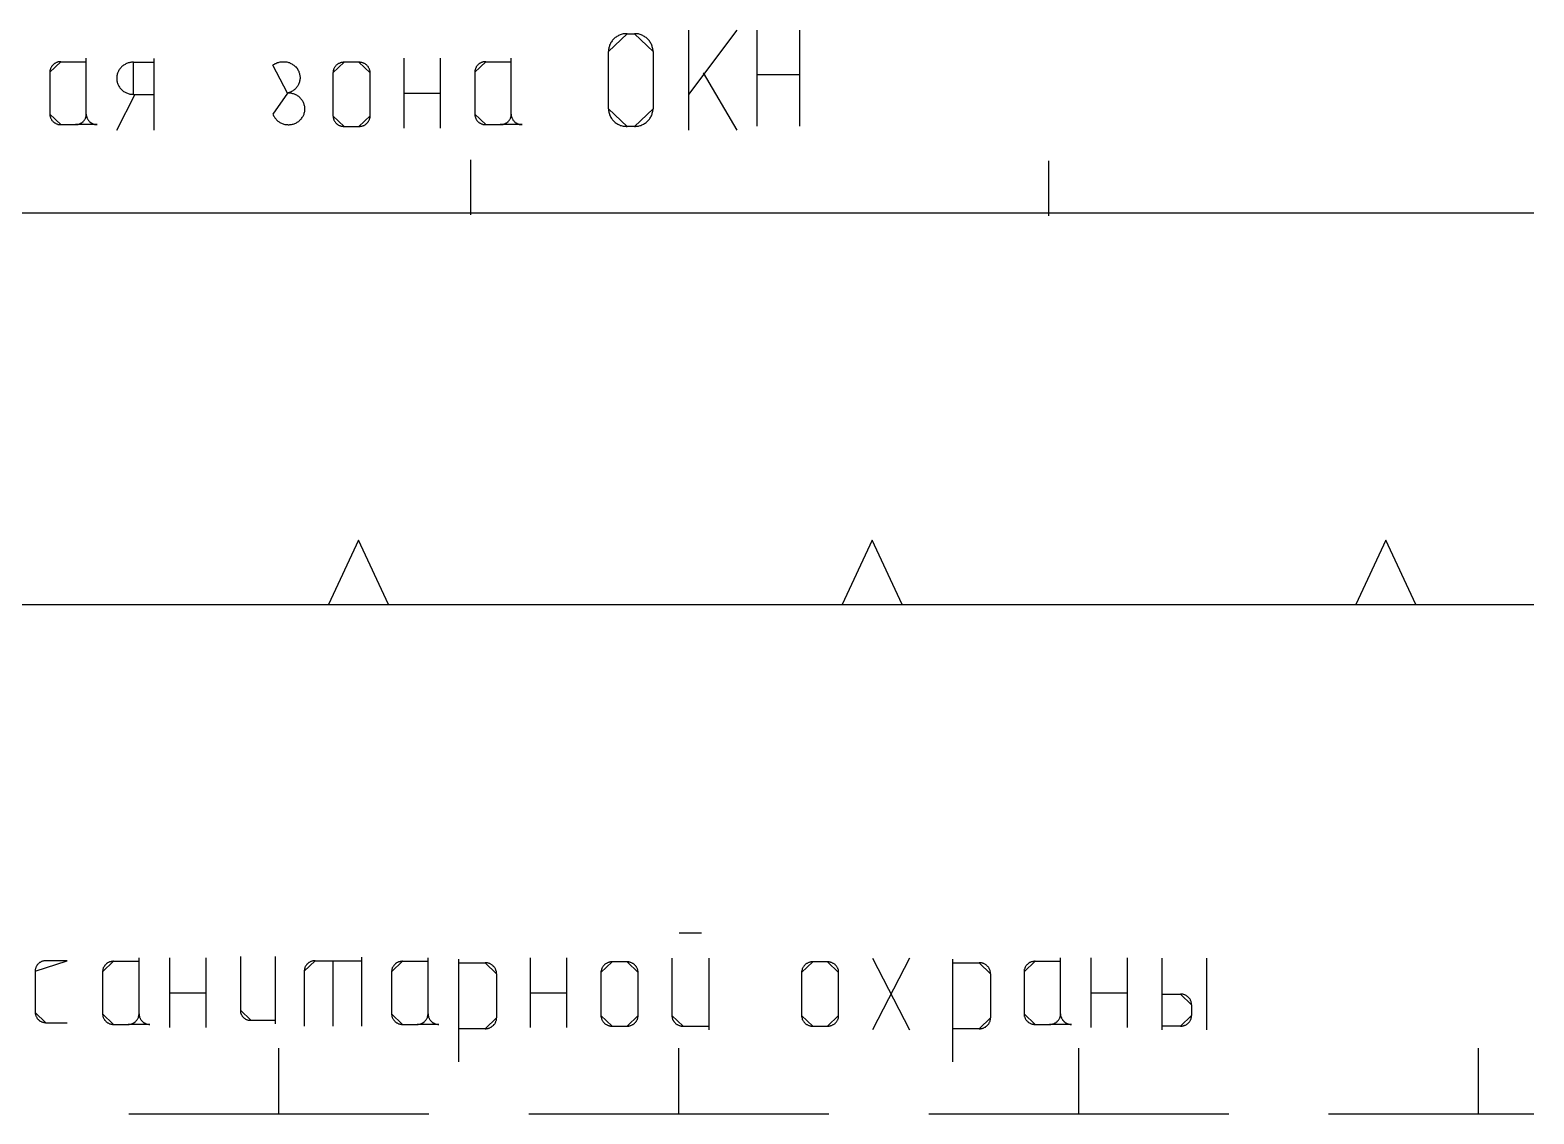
# Model space of a CAD drawing. Extents: x 8646 to 18206, y -17605 to -192.
# Drawn here: x 11066.88 to 11077.63, y -9012.61 to -9004.86 of the extents above; entities that cross this region are included whole.
import ezdxf

# ---------------------------------------------------------------- set-up
doc = ezdxf.new("R2010")
doc.units = 0
doc.layers.get('0').update_dxf_attribs({"linetype": 'CONTINUOUS'})

msp = doc.modelspace()

# ---------------------------------------------------------------- linework, layer by layer
at = {"color": 8, "linetype": 'CONTINUOUS'}
for p, q in [((11071.148, -9004.887), (11071.201, -9004.887)), ((11071.587, -9004.861), (11071.587, -9005.576)), ((11071.932, -9004.861), (11071.587, -9005.321)), ((11072.076, -9004.861), (11072.076, -9005.547)), ((11072.381, -9004.861), (11072.381, -9005.547)), ((11067.283, -9005.462), (11067.283, -9005.061)), ((11067.766, -9005.065), (11067.766, -9005.576)), ((11069.553, -9005.061), (11069.553, -9005.561)), ((11069.813, -9005.061), (11069.813, -9005.561)), ((11070.321, -9005.462), (11070.321, -9005.061)), ((11071.015, -9005.423), (11071.015, -9005.014)), ((11071.334, -9005.014), (11071.334, -9005.423)), ((11067.023, -9005.162), (11067.023, -9005.462)), ((11067.101, -9005.087), (11067.283, -9005.087)), ((11067.619, -9005.091), (11067.765, -9005.091)), ((11069.046, -9005.167), (11069.046, -9005.473)), ((11069.232, -9005.091), (11069.126, -9005.091)), ((11069.312, -9005.473), (11069.312, -9005.167)), ((11070.06, -9005.162), (11070.06, -9005.462)), ((11070.138, -9005.087), (11070.321, -9005.087)), ((11071.693, -9005.167), (11071.932, -9005.576)), ((11072.076, -9005.179), (11072.381, -9005.179)), ((11067.5, -9005.576), (11067.633, -9005.32)), ((11067.619, -9005.321), (11067.766, -9005.321)), ((11069.553, -9005.311), (11069.813, -9005.311)), ((11067.101, -9005.537), (11067.205, -9005.537)), ((11069.126, -9005.55), (11069.232, -9005.55)), ((11070.138, -9005.537), (11070.242, -9005.537)), ((11071.201, -9005.55), (11071.148, -9005.55)), ((11070.032, -9006.182), (11070.032, -9005.789)), ((11074.164, -9006.188), (11074.164, -9005.796)), ((11059.012, -9006.168), (11077.631, -9006.168)), ((11069.228, -9008.507), (11069.014, -9008.966)), ((11069.442, -9008.966), (11069.228, -9008.507)), ((11072.9, -9008.507), (11072.686, -9008.966)), ((11073.114, -9008.966), (11072.9, -9008.507)), ((11076.572, -9008.507), (11076.358, -9008.966)), ((11076.786, -9008.966), (11076.572, -9008.507)), ((11059.012, -9008.966), (11077.631, -9008.966)), ((11069.014, -9008.966), (11069.442, -9008.966)), ((11072.686, -9008.966), (11073.114, -9008.966)), ((11076.358, -9008.966), (11076.786, -9008.966)), ((11071.681, -9011.316), (11071.522, -9011.316)), ((11067.477, -9011.516), (11067.66, -9011.516)), ((11067.66, -9011.892), (11067.66, -9011.491)), ((11067.877, -9011.491), (11067.877, -9011.99)), ((11068.137, -9011.491), (11068.137, -9011.99)), ((11068.384, -9011.483), (11068.384, -9011.866)), ((11068.633, -9011.483), (11068.633, -9011.962)), ((11068.918, -9011.512), (11069.25, -9011.512)), ((11069.046, -9011.512), (11069.046, -9011.979)), ((11069.25, -9011.487), (11069.25, -9011.979)), ((11069.543, -9011.516), (11069.726, -9011.516)), ((11069.726, -9011.892), (11069.726, -9011.491)), ((11069.943, -9011.5), (11069.943, -9012.234)), ((11070.455, -9011.491), (11070.455, -9011.99)), ((11070.715, -9011.491), (11070.715, -9011.99)), ((11071.148, -9011.52), (11071.042, -9011.52)), ((11071.469, -9011.495), (11071.469, -9011.903)), ((11071.734, -9011.495), (11071.734, -9012.005)), ((11072.582, -9011.52), (11072.476, -9011.52)), ((11073.168, -9011.495), (11072.903, -9012.005)), ((11072.903, -9011.495), (11073.168, -9012.005)), ((11073.475, -9011.5), (11073.475, -9012.234)), ((11074.065, -9011.516), (11074.247, -9011.516)), ((11074.247, -9011.892), (11074.247, -9011.491)), ((11074.464, -9011.491), (11074.464, -9011.99)), ((11074.724, -9011.491), (11074.724, -9011.99)), ((11074.971, -9011.495), (11074.971, -9012.005)), ((11075.29, -9011.495), (11075.29, -9012.005)), ((11066.917, -9011.586), (11066.917, -9011.881)), ((11067.399, -9011.591), (11067.399, -9011.892)), ((11068.841, -9011.586), (11068.841, -9011.979)), ((11069.465, -9011.591), (11069.465, -9011.892)), ((11069.943, -9011.527), (11070.134, -9011.527)), ((11070.215, -9011.605), (11070.215, -9011.92)), ((11070.962, -9011.597), (11070.962, -9011.903)), ((11071.227, -9011.903), (11071.227, -9011.597)), ((11072.396, -9011.597), (11072.396, -9011.903)), ((11072.661, -9011.903), (11072.661, -9011.597)), ((11073.475, -9011.527), (11073.665, -9011.527)), ((11073.747, -9011.605), (11073.747, -9011.92)), ((11073.987, -9011.591), (11073.987, -9011.892)), ((11067.877, -9011.741), (11068.137, -9011.741)), ((11070.455, -9011.741), (11070.715, -9011.741)), ((11074.464, -9011.741), (11074.724, -9011.741)), ((11074.971, -9011.75), (11075.104, -9011.75)), ((11075.184, -9011.827), (11075.184, -9011.903)), ((11068.459, -9011.938), (11068.633, -9011.938)), ((11066.994, -9011.955), (11067.147, -9011.955)), ((11067.477, -9011.967), (11067.582, -9011.967)), ((11069.543, -9011.967), (11069.648, -9011.967)), ((11070.134, -9011.998), (11069.943, -9011.998)), ((11071.042, -9011.98), (11071.148, -9011.98)), ((11071.549, -9011.98), (11071.734, -9011.98)), ((11072.476, -9011.98), (11072.582, -9011.98)), ((11073.665, -9011.998), (11073.475, -9011.998)), ((11074.065, -9011.967), (11074.169, -9011.967)), ((11075.104, -9011.98), (11074.971, -9011.98)), ((11068.66, -9012.607), (11068.66, -9012.136)), ((11071.518, -9012.607), (11071.518, -9012.136)), ((11074.377, -9012.607), (11074.377, -9012.136)), ((11077.235, -9012.607), (11077.235, -9012.136)), ((11067.588, -9012.607), (11069.732, -9012.607)), ((11070.446, -9012.607), (11072.59, -9012.607)), ((11073.305, -9012.607), (11075.449, -9012.607)), ((11076.163, -9012.607), (11077.631, -9012.607))]:
    msp.add_line(p, q, dxfattribs=at)
at = {"color": 8, "linetype": 'CONTINUOUS', "flags": 128}
for points in [[(11071.148, -9004.887), (11071.141, -9004.887), (11071.134, -9004.887), (11071.127, -9004.888), (11071.12, -9004.889), (11071.114, -9004.891), (11071.107, -9004.893), (11071.1, -9004.895), (11071.094, -9004.898), (11071.088, -9004.901), (11071.082, -9004.904), (11071.076, -9004.907), (11071.07, -9004.911), (11071.064, -9004.915), (11071.059, -9004.919), (11071.054, -9004.924), (11071.049, -9004.929), (11071.045, -9004.934), (11071.041, -9004.939), (11071.037, -9004.945), (11071.033, -9004.95), (11071.03, -9004.956), (11071.027, -9004.962), (11071.024, -9004.968), (11071.022, -9004.975), (11071.02, -9004.981), (11071.018, -9004.988), (11071.017, -9004.994), (11071.016, -9005.001), (11071.015, -9005.008), (11071.015, -9005.014)], [(11071.334, -9005.014), (11071.334, -9005.008), (11071.333, -9005.001), (11071.332, -9004.994), (11071.331, -9004.988), (11071.329, -9004.981), (11071.327, -9004.975), (11071.325, -9004.968), (11071.322, -9004.962), (11071.319, -9004.956), (11071.316, -9004.95), (11071.312, -9004.945), (11071.308, -9004.939), (11071.304, -9004.934), (11071.3, -9004.929), (11071.295, -9004.924), (11071.29, -9004.919), (11071.284, -9004.915), (11071.279, -9004.911), (11071.273, -9004.907), (11071.267, -9004.904), (11071.261, -9004.901), (11071.255, -9004.898), (11071.249, -9004.895), (11071.242, -9004.893), (11071.235, -9004.891), (11071.229, -9004.889), (11071.222, -9004.888), (11071.215, -9004.887), (11071.208, -9004.887), (11071.201, -9004.887)], [(11067.101, -9005.087), (11067.097, -9005.087), (11067.093, -9005.087), (11067.088, -9005.088), (11067.084, -9005.088), (11067.08, -9005.089), (11067.077, -9005.09), (11067.073, -9005.092), (11067.069, -9005.093), (11067.065, -9005.095), (11067.062, -9005.097), (11067.058, -9005.099), (11067.055, -9005.101), (11067.052, -9005.103), (11067.048, -9005.106), (11067.045, -9005.109), (11067.043, -9005.111), (11067.04, -9005.114), (11067.037, -9005.118), (11067.035, -9005.121), (11067.033, -9005.124), (11067.031, -9005.128), (11067.029, -9005.131), (11067.028, -9005.135), (11067.026, -9005.138), (11067.025, -9005.142), (11067.024, -9005.146), (11067.023, -9005.15), (11067.023, -9005.154), (11067.023, -9005.158), (11067.023, -9005.162)], [(11067.619, -9005.091), (11067.613, -9005.091), (11067.607, -9005.091), (11067.601, -9005.092), (11067.595, -9005.093), (11067.589, -9005.095), (11067.583, -9005.096), (11067.577, -9005.098), (11067.571, -9005.101), (11067.565, -9005.103), (11067.56, -9005.106), (11067.555, -9005.109), (11067.549, -9005.113), (11067.544, -9005.116), (11067.54, -9005.12), (11067.535, -9005.125), (11067.531, -9005.129), (11067.527, -9005.133), (11067.523, -9005.138), (11067.519, -9005.143), (11067.516, -9005.148), (11067.513, -9005.154), (11067.51, -9005.159), (11067.508, -9005.164), (11067.506, -9005.17), (11067.504, -9005.176), (11067.503, -9005.182), (11067.502, -9005.188), (11067.501, -9005.194), (11067.5, -9005.2), (11067.5, -9005.206), (11067.5, -9005.212), (11067.501, -9005.218), (11067.502, -9005.224), (11067.503, -9005.23), (11067.504, -9005.235), (11067.506, -9005.241), (11067.508, -9005.247), (11067.51, -9005.252), (11067.513, -9005.258), (11067.516, -9005.263), (11067.519, -9005.268), (11067.523, -9005.273), (11067.527, -9005.278), (11067.531, -9005.283), (11067.535, -9005.287), (11067.54, -9005.291), (11067.544, -9005.295), (11067.549, -9005.299), (11067.555, -9005.302), (11067.56, -9005.305), (11067.565, -9005.308), (11067.571, -9005.31), (11067.577, -9005.313), (11067.583, -9005.315), (11067.589, -9005.317), (11067.595, -9005.318), (11067.601, -9005.319), (11067.607, -9005.32), (11067.613, -9005.32), (11067.619, -9005.32)], [(11068.617, -9005.112), (11068.622, -9005.108), (11068.627, -9005.105), (11068.633, -9005.101), (11068.638, -9005.099), (11068.644, -9005.096), (11068.65, -9005.094), (11068.656, -9005.092), (11068.662, -9005.09), (11068.668, -9005.089), (11068.674, -9005.088), (11068.68, -9005.087), (11068.686, -9005.087), (11068.692, -9005.087), (11068.699, -9005.087), (11068.705, -9005.087), (11068.711, -9005.088), (11068.717, -9005.089), (11068.723, -9005.091), (11068.729, -9005.092), (11068.735, -9005.094), (11068.741, -9005.097), (11068.746, -9005.099), (11068.752, -9005.102), (11068.757, -9005.106), (11068.762, -9005.109), (11068.767, -9005.113), (11068.772, -9005.116), (11068.776, -9005.121), (11068.781, -9005.125), (11068.785, -9005.13), (11068.789, -9005.134), (11068.792, -9005.139), (11068.795, -9005.145), (11068.798, -9005.15), (11068.801, -9005.155), (11068.803, -9005.161), (11068.805, -9005.167), (11068.807, -9005.172), (11068.808, -9005.178), (11068.809, -9005.184), (11068.81, -9005.19), (11068.811, -9005.196), (11068.811, -9005.202), (11068.811, -9005.208), (11068.81, -9005.214), (11068.809, -9005.22), (11068.808, -9005.226), (11068.806, -9005.232), (11068.805, -9005.237), (11068.802, -9005.243), (11068.8, -9005.249), (11068.797, -9005.254), (11068.794, -9005.259), (11068.791, -9005.264), (11068.787, -9005.269), (11068.784, -9005.274), (11068.78, -9005.279), (11068.775, -9005.283), (11068.771, -9005.287), (11068.766, -9005.291), (11068.761, -9005.294), (11068.756, -9005.298), (11068.75, -9005.301), (11068.745, -9005.304), (11068.739, -9005.306), (11068.733, -9005.308), (11068.727, -9005.31), (11068.721, -9005.312)], [(11069.126, -9005.091), (11069.122, -9005.091), (11069.118, -9005.091), (11069.114, -9005.092), (11069.109, -9005.092), (11069.105, -9005.093), (11069.101, -9005.095), (11069.097, -9005.096), (11069.094, -9005.097), (11069.09, -9005.099), (11069.086, -9005.101), (11069.083, -9005.103), (11069.079, -9005.105), (11069.076, -9005.108), (11069.073, -9005.11), (11069.07, -9005.113), (11069.067, -9005.116), (11069.064, -9005.119), (11069.062, -9005.122), (11069.059, -9005.126), (11069.057, -9005.129), (11069.055, -9005.133), (11069.053, -9005.136), (11069.052, -9005.14), (11069.05, -9005.144), (11069.049, -9005.148), (11069.048, -9005.151), (11069.047, -9005.155), (11069.047, -9005.159), (11069.047, -9005.163), (11069.046, -9005.167)], [(11069.312, -9005.167), (11069.312, -9005.163), (11069.311, -9005.159), (11069.311, -9005.155), (11069.31, -9005.151), (11069.309, -9005.148), (11069.308, -9005.144), (11069.307, -9005.14), (11069.305, -9005.136), (11069.303, -9005.133), (11069.301, -9005.129), (11069.299, -9005.126), (11069.297, -9005.122), (11069.294, -9005.119), (11069.291, -9005.116), (11069.289, -9005.113), (11069.286, -9005.11), (11069.282, -9005.108), (11069.279, -9005.105), (11069.276, -9005.103), (11069.272, -9005.101), (11069.268, -9005.099), (11069.265, -9005.097), (11069.261, -9005.096), (11069.257, -9005.095), (11069.253, -9005.093), (11069.249, -9005.092), (11069.245, -9005.092), (11069.241, -9005.091), (11069.236, -9005.091), (11069.232, -9005.091)], [(11070.138, -9005.087), (11070.134, -9005.087), (11070.13, -9005.087), (11070.126, -9005.088), (11070.122, -9005.088), (11070.118, -9005.089), (11070.114, -9005.09), (11070.11, -9005.092), (11070.106, -9005.093), (11070.103, -9005.095), (11070.099, -9005.097), (11070.096, -9005.099), (11070.092, -9005.101), (11070.089, -9005.103), (11070.086, -9005.106), (11070.083, -9005.109), (11070.08, -9005.111), (11070.077, -9005.114), (11070.075, -9005.118), (11070.073, -9005.121), (11070.07, -9005.124), (11070.069, -9005.128), (11070.067, -9005.131), (11070.065, -9005.135), (11070.064, -9005.138), (11070.063, -9005.142), (11070.062, -9005.146), (11070.061, -9005.15), (11070.06, -9005.154), (11070.06, -9005.158), (11070.06, -9005.162)], [(11068.617, -9005.462), (11068.619, -9005.468), (11068.622, -9005.473), (11068.625, -9005.479), (11068.628, -9005.484), (11068.631, -9005.489), (11068.635, -9005.494), (11068.639, -9005.498), (11068.643, -9005.503), (11068.647, -9005.507), (11068.652, -9005.511), (11068.657, -9005.515), (11068.662, -9005.518), (11068.667, -9005.521), (11068.672, -9005.524), (11068.678, -9005.527), (11068.684, -9005.529), (11068.689, -9005.531), (11068.695, -9005.533), (11068.701, -9005.535), (11068.707, -9005.536), (11068.713, -9005.537), (11068.72, -9005.537), (11068.726, -9005.538), (11068.732, -9005.538), (11068.738, -9005.537), (11068.744, -9005.537), (11068.75, -9005.536), (11068.756, -9005.534), (11068.762, -9005.533), (11068.768, -9005.531), (11068.774, -9005.529), (11068.78, -9005.526), (11068.785, -9005.523), (11068.79, -9005.52), (11068.796, -9005.517), (11068.801, -9005.514), (11068.805, -9005.51), (11068.81, -9005.506), (11068.814, -9005.501), (11068.818, -9005.497), (11068.822, -9005.492), (11068.826, -9005.487), (11068.829, -9005.482), (11068.832, -9005.477), (11068.835, -9005.472), (11068.837, -9005.466), (11068.839, -9005.461), (11068.841, -9005.455), (11068.843, -9005.449), (11068.844, -9005.443), (11068.845, -9005.438), (11068.845, -9005.432), (11068.845, -9005.426), (11068.845, -9005.42), (11068.845, -9005.414), (11068.844, -9005.408), (11068.843, -9005.402), (11068.841, -9005.396), (11068.84, -9005.39), (11068.838, -9005.385), (11068.835, -9005.379), (11068.833, -9005.374), (11068.83, -9005.369), (11068.827, -9005.364), (11068.823, -9005.359), (11068.819, -9005.354), (11068.815, -9005.349), (11068.811, -9005.345), (11068.807, -9005.341), (11068.802, -9005.337), (11068.797, -9005.333), (11068.792, -9005.33), (11068.787, -9005.327), (11068.781, -9005.324), (11068.776, -9005.322), (11068.77, -9005.319), (11068.764, -9005.317), (11068.758, -9005.316), (11068.752, -9005.314), (11068.746, -9005.313), (11068.74, -9005.312), (11068.734, -9005.312), (11068.728, -9005.312), (11068.721, -9005.312)], [(11067.023, -9005.462), (11067.023, -9005.466), (11067.023, -9005.47), (11067.023, -9005.474), (11067.024, -9005.478), (11067.025, -9005.482), (11067.026, -9005.486), (11067.028, -9005.489), (11067.029, -9005.493), (11067.031, -9005.496), (11067.033, -9005.5), (11067.035, -9005.503), (11067.037, -9005.507), (11067.04, -9005.51), (11067.043, -9005.513), (11067.045, -9005.516), (11067.048, -9005.518), (11067.052, -9005.521), (11067.055, -9005.523), (11067.058, -9005.525), (11067.062, -9005.527), (11067.065, -9005.529), (11067.069, -9005.531), (11067.073, -9005.532), (11067.077, -9005.534), (11067.08, -9005.535), (11067.084, -9005.536), (11067.088, -9005.537), (11067.093, -9005.537), (11067.097, -9005.537), (11067.101, -9005.537)], [(11067.205, -9005.537), (11067.209, -9005.537), (11067.213, -9005.537), (11067.217, -9005.537), (11067.221, -9005.536), (11067.225, -9005.535), (11067.229, -9005.534), (11067.233, -9005.532), (11067.237, -9005.531), (11067.24, -9005.529), (11067.244, -9005.527), (11067.247, -9005.525), (11067.251, -9005.523), (11067.254, -9005.521), (11067.257, -9005.518), (11067.26, -9005.516), (11067.263, -9005.513), (11067.266, -9005.51), (11067.268, -9005.507), (11067.27, -9005.503), (11067.273, -9005.5), (11067.274, -9005.496), (11067.276, -9005.493), (11067.278, -9005.489), (11067.279, -9005.486), (11067.28, -9005.482), (11067.281, -9005.478), (11067.282, -9005.474), (11067.283, -9005.47), (11067.283, -9005.466), (11067.283, -9005.462), (11067.283, -9005.466), (11067.283, -9005.47), (11067.284, -9005.474), (11067.285, -9005.478), (11067.286, -9005.482), (11067.287, -9005.486), (11067.288, -9005.489), (11067.29, -9005.493), (11067.291, -9005.496), (11067.293, -9005.5), (11067.296, -9005.503), (11067.298, -9005.507), (11067.3, -9005.51), (11067.303, -9005.513), (11067.306, -9005.516), (11067.309, -9005.518), (11067.312, -9005.521), (11067.315, -9005.523), (11067.319, -9005.525), (11067.322, -9005.527), (11067.326, -9005.529), (11067.329, -9005.531), (11067.333, -9005.532), (11067.337, -9005.534), (11067.341, -9005.535), (11067.345, -9005.536), (11067.349, -9005.537), (11067.353, -9005.537), (11067.357, -9005.537), (11067.361, -9005.537)], [(11069.046, -9005.473), (11069.047, -9005.477), (11069.047, -9005.481), (11069.047, -9005.485), (11069.048, -9005.489), (11069.049, -9005.493), (11069.05, -9005.497), (11069.052, -9005.501), (11069.053, -9005.505), (11069.055, -9005.508), (11069.057, -9005.512), (11069.059, -9005.515), (11069.062, -9005.518), (11069.064, -9005.522), (11069.067, -9005.525), (11069.07, -9005.528), (11069.073, -9005.53), (11069.076, -9005.533), (11069.079, -9005.535), (11069.083, -9005.538), (11069.086, -9005.54), (11069.09, -9005.542), (11069.094, -9005.543), (11069.097, -9005.545), (11069.101, -9005.546), (11069.105, -9005.547), (11069.109, -9005.548), (11069.114, -9005.549), (11069.118, -9005.55), (11069.122, -9005.55), (11069.126, -9005.55)], [(11069.232, -9005.55), (11069.236, -9005.55), (11069.241, -9005.55), (11069.245, -9005.549), (11069.249, -9005.548), (11069.253, -9005.547), (11069.257, -9005.546), (11069.261, -9005.545), (11069.265, -9005.543), (11069.268, -9005.542), (11069.272, -9005.54), (11069.276, -9005.538), (11069.279, -9005.535), (11069.282, -9005.533), (11069.286, -9005.53), (11069.289, -9005.528), (11069.291, -9005.525), (11069.294, -9005.522), (11069.297, -9005.518), (11069.299, -9005.515), (11069.301, -9005.512), (11069.303, -9005.508), (11069.305, -9005.505), (11069.307, -9005.501), (11069.308, -9005.497), (11069.309, -9005.493), (11069.31, -9005.489), (11069.311, -9005.485), (11069.311, -9005.481), (11069.312, -9005.477), (11069.312, -9005.473)], [(11070.06, -9005.462), (11070.06, -9005.466), (11070.06, -9005.47), (11070.061, -9005.474), (11070.062, -9005.478), (11070.063, -9005.482), (11070.064, -9005.486), (11070.065, -9005.489), (11070.067, -9005.493), (11070.069, -9005.496), (11070.07, -9005.5), (11070.073, -9005.503), (11070.075, -9005.507), (11070.077, -9005.51), (11070.08, -9005.513), (11070.083, -9005.516), (11070.086, -9005.518), (11070.089, -9005.521), (11070.092, -9005.523), (11070.096, -9005.525), (11070.099, -9005.527), (11070.103, -9005.529), (11070.106, -9005.531), (11070.11, -9005.532), (11070.114, -9005.534), (11070.118, -9005.535), (11070.122, -9005.536), (11070.126, -9005.537), (11070.13, -9005.537), (11070.134, -9005.537), (11070.138, -9005.537)], [(11070.242, -9005.537), (11070.246, -9005.537), (11070.251, -9005.537), (11070.255, -9005.537), (11070.259, -9005.536), (11070.263, -9005.535), (11070.267, -9005.534), (11070.27, -9005.532), (11070.274, -9005.531), (11070.278, -9005.529), (11070.281, -9005.527), (11070.285, -9005.525), (11070.288, -9005.523), (11070.292, -9005.521), (11070.295, -9005.518), (11070.298, -9005.516), (11070.301, -9005.513), (11070.303, -9005.51), (11070.306, -9005.507), (11070.308, -9005.503), (11070.31, -9005.5), (11070.312, -9005.496), (11070.314, -9005.493), (11070.315, -9005.489), (11070.317, -9005.486), (11070.318, -9005.482), (11070.319, -9005.478), (11070.32, -9005.474), (11070.32, -9005.47), (11070.32, -9005.466), (11070.321, -9005.462), (11070.321, -9005.466), (11070.321, -9005.47), (11070.321, -9005.474), (11070.322, -9005.478), (11070.323, -9005.482), (11070.324, -9005.486), (11070.326, -9005.489), (11070.327, -9005.493), (11070.329, -9005.496), (11070.331, -9005.5), (11070.333, -9005.503), (11070.335, -9005.507), (11070.338, -9005.51), (11070.341, -9005.513), (11070.343, -9005.516), (11070.346, -9005.518), (11070.349, -9005.521), (11070.353, -9005.523), (11070.356, -9005.525), (11070.36, -9005.527), (11070.363, -9005.529), (11070.367, -9005.531), (11070.371, -9005.532), (11070.374, -9005.534), (11070.378, -9005.535), (11070.382, -9005.536), (11070.386, -9005.537), (11070.391, -9005.537), (11070.395, -9005.537), (11070.399, -9005.537)], [(11071.015, -9005.423), (11071.015, -9005.429), (11071.016, -9005.436), (11071.017, -9005.442), (11071.018, -9005.449), (11071.02, -9005.456), (11071.022, -9005.462), (11071.024, -9005.468), (11071.027, -9005.474), (11071.03, -9005.48), (11071.033, -9005.486), (11071.037, -9005.492), (11071.041, -9005.498), (11071.045, -9005.503), (11071.049, -9005.508), (11071.054, -9005.513), (11071.059, -9005.517), (11071.064, -9005.522), (11071.07, -9005.526), (11071.076, -9005.53), (11071.082, -9005.533), (11071.088, -9005.536), (11071.094, -9005.539), (11071.1, -9005.542), (11071.107, -9005.544), (11071.114, -9005.546), (11071.12, -9005.547), (11071.127, -9005.549), (11071.134, -9005.549), (11071.141, -9005.55), (11071.148, -9005.55)], [(11071.201, -9005.55), (11071.208, -9005.55), (11071.215, -9005.549), (11071.222, -9005.549), (11071.229, -9005.547), (11071.235, -9005.546), (11071.242, -9005.544), (11071.249, -9005.542), (11071.255, -9005.539), (11071.261, -9005.536), (11071.267, -9005.533), (11071.273, -9005.53), (11071.279, -9005.526), (11071.284, -9005.522), (11071.29, -9005.517), (11071.295, -9005.513), (11071.3, -9005.508), (11071.304, -9005.503), (11071.308, -9005.498), (11071.312, -9005.492), (11071.316, -9005.486), (11071.319, -9005.48), (11071.322, -9005.474), (11071.325, -9005.468), (11071.327, -9005.462), (11071.329, -9005.456), (11071.331, -9005.449), (11071.332, -9005.442), (11071.333, -9005.436), (11071.334, -9005.429), (11071.334, -9005.423)], [(11067.147, -9011.512), (11066.994, -9011.512), (11066.99, -9011.512), (11066.986, -9011.512), (11066.982, -9011.513), (11066.978, -9011.514), (11066.974, -9011.515), (11066.97, -9011.516), (11066.966, -9011.517), (11066.963, -9011.518), (11066.959, -9011.52), (11066.956, -9011.522), (11066.952, -9011.524), (11066.949, -9011.526), (11066.946, -9011.528), (11066.943, -9011.531), (11066.94, -9011.534), (11066.937, -9011.536), (11066.934, -9011.539), (11066.932, -9011.542), (11066.93, -9011.546), (11066.928, -9011.549), (11066.926, -9011.552), (11066.924, -9011.556), (11066.922, -9011.559), (11066.921, -9011.563), (11066.92, -9011.567), (11066.919, -9011.57), (11066.918, -9011.574), (11066.918, -9011.578), (11066.917, -9011.582), (11066.917, -9011.586)], [(11067.477, -9011.516), (11067.473, -9011.516), (11067.469, -9011.517), (11067.465, -9011.517), (11067.461, -9011.518), (11067.457, -9011.519), (11067.453, -9011.52), (11067.449, -9011.521), (11067.446, -9011.523), (11067.442, -9011.524), (11067.438, -9011.526), (11067.435, -9011.528), (11067.431, -9011.531), (11067.428, -9011.533), (11067.425, -9011.536), (11067.422, -9011.538), (11067.419, -9011.541), (11067.417, -9011.544), (11067.414, -9011.547), (11067.412, -9011.551), (11067.41, -9011.554), (11067.408, -9011.557), (11067.406, -9011.561), (11067.404, -9011.564), (11067.403, -9011.568), (11067.402, -9011.572), (11067.401, -9011.576), (11067.4, -9011.58), (11067.4, -9011.584), (11067.399, -9011.587), (11067.399, -9011.591)], [(11068.918, -9011.512), (11068.914, -9011.512), (11068.91, -9011.512), (11068.906, -9011.513), (11068.902, -9011.514), (11068.898, -9011.515), (11068.894, -9011.516), (11068.89, -9011.517), (11068.887, -9011.518), (11068.883, -9011.52), (11068.88, -9011.522), (11068.876, -9011.524), (11068.873, -9011.526), (11068.87, -9011.528), (11068.867, -9011.531), (11068.864, -9011.534), (11068.861, -9011.536), (11068.858, -9011.539), (11068.856, -9011.542), (11068.854, -9011.546), (11068.851, -9011.549), (11068.85, -9011.552), (11068.848, -9011.556), (11068.846, -9011.559), (11068.845, -9011.563), (11068.844, -9011.567), (11068.843, -9011.57), (11068.842, -9011.574), (11068.842, -9011.578), (11068.841, -9011.582), (11068.841, -9011.586)], [(11069.543, -9011.516), (11069.539, -9011.516), (11069.535, -9011.517), (11069.531, -9011.517), (11069.527, -9011.518), (11069.523, -9011.519), (11069.519, -9011.52), (11069.515, -9011.521), (11069.512, -9011.523), (11069.508, -9011.524), (11069.504, -9011.526), (11069.501, -9011.528), (11069.497, -9011.531), (11069.494, -9011.533), (11069.491, -9011.536), (11069.488, -9011.538), (11069.485, -9011.541), (11069.483, -9011.544), (11069.48, -9011.547), (11069.478, -9011.551), (11069.476, -9011.554), (11069.474, -9011.557), (11069.472, -9011.561), (11069.47, -9011.564), (11069.469, -9011.568), (11069.468, -9011.572), (11069.467, -9011.576), (11069.466, -9011.58), (11069.466, -9011.584), (11069.465, -9011.587), (11069.465, -9011.591)], [(11071.042, -9011.52), (11071.037, -9011.521), (11071.033, -9011.521), (11071.029, -9011.521), (11071.025, -9011.522), (11071.021, -9011.523), (11071.017, -9011.524), (11071.013, -9011.525), (11071.009, -9011.527), (11071.005, -9011.529), (11071.002, -9011.531), (11070.998, -9011.533), (11070.995, -9011.535), (11070.992, -9011.537), (11070.988, -9011.54), (11070.985, -9011.543), (11070.982, -9011.546), (11070.98, -9011.549), (11070.977, -9011.552), (11070.975, -9011.555), (11070.973, -9011.559), (11070.971, -9011.562), (11070.969, -9011.566), (11070.967, -9011.57), (11070.966, -9011.573), (11070.965, -9011.577), (11070.964, -9011.581), (11070.963, -9011.585), (11070.962, -9011.589), (11070.962, -9011.593), (11070.962, -9011.597)], [(11071.227, -9011.597), (11071.227, -9011.593), (11071.227, -9011.589), (11071.226, -9011.585), (11071.226, -9011.581), (11071.225, -9011.577), (11071.224, -9011.573), (11071.222, -9011.57), (11071.221, -9011.566), (11071.219, -9011.562), (11071.217, -9011.559), (11071.215, -9011.555), (11071.212, -9011.552), (11071.21, -9011.549), (11071.207, -9011.546), (11071.204, -9011.543), (11071.201, -9011.54), (11071.198, -9011.537), (11071.195, -9011.535), (11071.191, -9011.533), (11071.188, -9011.531), (11071.184, -9011.529), (11071.18, -9011.527), (11071.176, -9011.525), (11071.172, -9011.524), (11071.168, -9011.523), (11071.164, -9011.522), (11071.16, -9011.521), (11071.156, -9011.521), (11071.152, -9011.521), (11071.148, -9011.52)], [(11072.476, -9011.52), (11072.471, -9011.521), (11072.467, -9011.521), (11072.463, -9011.521), (11072.459, -9011.522), (11072.455, -9011.523), (11072.451, -9011.524), (11072.447, -9011.525), (11072.443, -9011.527), (11072.439, -9011.529), (11072.436, -9011.531), (11072.432, -9011.533), (11072.429, -9011.535), (11072.425, -9011.537), (11072.422, -9011.54), (11072.419, -9011.543), (11072.416, -9011.546), (11072.414, -9011.549), (11072.411, -9011.552), (11072.409, -9011.555), (11072.407, -9011.559), (11072.405, -9011.562), (11072.403, -9011.566), (11072.401, -9011.57), (11072.4, -9011.573), (11072.399, -9011.577), (11072.398, -9011.581), (11072.397, -9011.585), (11072.396, -9011.589), (11072.396, -9011.593), (11072.396, -9011.597)], [(11072.661, -9011.597), (11072.661, -9011.593), (11072.661, -9011.589), (11072.66, -9011.585), (11072.66, -9011.581), (11072.659, -9011.577), (11072.657, -9011.573), (11072.656, -9011.57), (11072.654, -9011.566), (11072.653, -9011.562), (11072.651, -9011.559), (11072.649, -9011.555), (11072.646, -9011.552), (11072.644, -9011.549), (11072.641, -9011.546), (11072.638, -9011.543), (11072.635, -9011.54), (11072.632, -9011.537), (11072.629, -9011.535), (11072.625, -9011.533), (11072.622, -9011.531), (11072.618, -9011.529), (11072.614, -9011.527), (11072.61, -9011.525), (11072.606, -9011.524), (11072.602, -9011.523), (11072.598, -9011.522), (11072.594, -9011.521), (11072.59, -9011.521), (11072.586, -9011.521), (11072.582, -9011.52)], [(11074.065, -9011.516), (11074.061, -9011.516), (11074.057, -9011.517), (11074.053, -9011.517), (11074.049, -9011.518), (11074.045, -9011.519), (11074.041, -9011.52), (11074.037, -9011.521), (11074.033, -9011.523), (11074.029, -9011.524), (11074.026, -9011.526), (11074.022, -9011.528), (11074.019, -9011.531), (11074.016, -9011.533), (11074.013, -9011.536), (11074.01, -9011.538), (11074.007, -9011.541), (11074.004, -9011.544), (11074.002, -9011.547), (11073.999, -9011.551), (11073.997, -9011.554), (11073.995, -9011.557), (11073.994, -9011.561), (11073.992, -9011.564), (11073.991, -9011.568), (11073.989, -9011.572), (11073.988, -9011.576), (11073.988, -9011.58), (11073.987, -9011.584), (11073.987, -9011.587), (11073.987, -9011.591)], [(11070.215, -9011.605), (11070.215, -9011.601), (11070.215, -9011.597), (11070.214, -9011.593), (11070.214, -9011.589), (11070.213, -9011.585), (11070.211, -9011.581), (11070.21, -9011.577), (11070.208, -9011.573), (11070.207, -9011.57), (11070.205, -9011.566), (11070.202, -9011.562), (11070.2, -9011.559), (11070.197, -9011.556), (11070.195, -9011.553), (11070.192, -9011.55), (11070.188, -9011.547), (11070.185, -9011.544), (11070.182, -9011.542), (11070.178, -9011.539), (11070.175, -9011.537), (11070.171, -9011.535), (11070.167, -9011.533), (11070.163, -9011.532), (11070.159, -9011.53), (11070.155, -9011.529), (11070.151, -9011.528), (11070.147, -9011.528), (11070.142, -9011.527), (11070.138, -9011.527), (11070.134, -9011.527)], [(11073.747, -9011.605), (11073.747, -9011.601), (11073.747, -9011.597), (11073.746, -9011.593), (11073.745, -9011.589), (11073.744, -9011.585), (11073.743, -9011.581), (11073.742, -9011.577), (11073.74, -9011.573), (11073.738, -9011.57), (11073.736, -9011.566), (11073.734, -9011.562), (11073.731, -9011.559), (11073.729, -9011.556), (11073.726, -9011.553), (11073.723, -9011.55), (11073.72, -9011.547), (11073.717, -9011.544), (11073.713, -9011.542), (11073.71, -9011.539), (11073.706, -9011.537), (11073.702, -9011.535), (11073.699, -9011.533), (11073.695, -9011.532), (11073.691, -9011.53), (11073.686, -9011.529), (11073.682, -9011.528), (11073.678, -9011.528), (11073.674, -9011.527), (11073.67, -9011.527), (11073.665, -9011.527)], [(11075.184, -9011.827), (11075.184, -9011.823), (11075.183, -9011.819), (11075.183, -9011.815), (11075.182, -9011.811), (11075.181, -9011.807), (11075.18, -9011.803), (11075.178, -9011.799), (11075.177, -9011.796), (11075.175, -9011.792), (11075.173, -9011.788), (11075.171, -9011.785), (11075.168, -9011.782), (11075.166, -9011.779), (11075.163, -9011.775), (11075.16, -9011.773), (11075.157, -9011.77), (11075.154, -9011.767), (11075.151, -9011.765), (11075.147, -9011.762), (11075.144, -9011.76), (11075.14, -9011.758), (11075.136, -9011.757), (11075.133, -9011.755), (11075.129, -9011.754), (11075.125, -9011.753), (11075.121, -9011.752), (11075.117, -9011.751), (11075.112, -9011.751), (11075.108, -9011.75), (11075.104, -9011.75)], [(11066.917, -9011.881), (11066.917, -9011.885), (11066.918, -9011.889), (11066.918, -9011.892), (11066.919, -9011.896), (11066.92, -9011.9), (11066.921, -9011.904), (11066.922, -9011.907), (11066.924, -9011.911), (11066.926, -9011.914), (11066.928, -9011.918), (11066.93, -9011.921), (11066.932, -9011.924), (11066.934, -9011.927), (11066.937, -9011.93), (11066.94, -9011.933), (11066.943, -9011.936), (11066.946, -9011.938), (11066.949, -9011.941), (11066.952, -9011.943), (11066.956, -9011.945), (11066.959, -9011.947), (11066.963, -9011.948), (11066.966, -9011.95), (11066.97, -9011.951), (11066.974, -9011.952), (11066.978, -9011.953), (11066.982, -9011.954), (11066.986, -9011.954), (11066.99, -9011.955), (11066.994, -9011.955)], [(11067.399, -9011.892), (11067.399, -9011.896), (11067.4, -9011.9), (11067.4, -9011.904), (11067.401, -9011.908), (11067.402, -9011.911), (11067.403, -9011.915), (11067.404, -9011.919), (11067.406, -9011.923), (11067.408, -9011.926), (11067.41, -9011.93), (11067.412, -9011.933), (11067.414, -9011.936), (11067.417, -9011.939), (11067.419, -9011.942), (11067.422, -9011.945), (11067.425, -9011.948), (11067.428, -9011.95), (11067.431, -9011.953), (11067.435, -9011.955), (11067.438, -9011.957), (11067.442, -9011.959), (11067.446, -9011.961), (11067.449, -9011.962), (11067.453, -9011.964), (11067.457, -9011.965), (11067.461, -9011.966), (11067.465, -9011.966), (11067.469, -9011.967), (11067.473, -9011.967), (11067.477, -9011.967)], [(11067.582, -9011.967), (11067.586, -9011.967), (11067.59, -9011.967), (11067.594, -9011.966), (11067.598, -9011.966), (11067.602, -9011.965), (11067.606, -9011.964), (11067.61, -9011.962), (11067.613, -9011.961), (11067.617, -9011.959), (11067.621, -9011.957), (11067.624, -9011.955), (11067.628, -9011.953), (11067.631, -9011.95), (11067.634, -9011.948), (11067.637, -9011.945), (11067.64, -9011.942), (11067.642, -9011.939), (11067.645, -9011.936), (11067.647, -9011.933), (11067.649, -9011.93), (11067.651, -9011.926), (11067.653, -9011.923), (11067.655, -9011.919), (11067.656, -9011.915), (11067.657, -9011.911), (11067.658, -9011.908), (11067.659, -9011.904), (11067.659, -9011.9), (11067.66, -9011.896), (11067.66, -9011.892), (11067.66, -9011.896), (11067.66, -9011.9), (11067.661, -9011.904), (11067.662, -9011.908), (11067.662, -9011.911), (11067.664, -9011.915), (11067.665, -9011.919), (11067.667, -9011.923), (11067.668, -9011.926), (11067.67, -9011.93), (11067.672, -9011.933), (11067.675, -9011.936), (11067.677, -9011.939), (11067.68, -9011.942), (11067.683, -9011.945), (11067.686, -9011.948), (11067.689, -9011.95), (11067.692, -9011.953), (11067.695, -9011.955), (11067.699, -9011.957), (11067.703, -9011.959), (11067.706, -9011.961), (11067.71, -9011.962), (11067.714, -9011.964), (11067.718, -9011.965), (11067.722, -9011.966), (11067.726, -9011.966), (11067.73, -9011.967), (11067.734, -9011.967), (11067.738, -9011.967)], [(11068.384, -9011.866), (11068.384, -9011.87), (11068.384, -9011.874), (11068.385, -9011.878), (11068.386, -9011.881), (11068.386, -9011.885), (11068.387, -9011.889), (11068.389, -9011.892), (11068.39, -9011.896), (11068.392, -9011.899), (11068.394, -9011.902), (11068.396, -9011.906), (11068.398, -9011.909), (11068.401, -9011.912), (11068.403, -9011.915), (11068.406, -9011.917), (11068.409, -9011.92), (11068.412, -9011.922), (11068.415, -9011.925), (11068.418, -9011.927), (11068.421, -9011.929), (11068.425, -9011.931), (11068.428, -9011.932), (11068.432, -9011.934), (11068.436, -9011.935), (11068.439, -9011.936), (11068.443, -9011.937), (11068.447, -9011.937), (11068.451, -9011.938), (11068.455, -9011.938), (11068.459, -9011.938)], [(11069.465, -9011.892), (11069.465, -9011.896), (11069.466, -9011.9), (11069.466, -9011.904), (11069.467, -9011.908), (11069.468, -9011.911), (11069.469, -9011.915), (11069.47, -9011.919), (11069.472, -9011.923), (11069.474, -9011.926), (11069.476, -9011.93), (11069.478, -9011.933), (11069.48, -9011.936), (11069.483, -9011.939), (11069.485, -9011.942), (11069.488, -9011.945), (11069.491, -9011.948), (11069.494, -9011.95), (11069.497, -9011.953), (11069.501, -9011.955), (11069.504, -9011.957), (11069.508, -9011.959), (11069.512, -9011.961), (11069.515, -9011.962), (11069.519, -9011.964), (11069.523, -9011.965), (11069.527, -9011.966), (11069.531, -9011.966), (11069.535, -9011.967), (11069.539, -9011.967), (11069.543, -9011.967)], [(11069.648, -9011.967), (11069.652, -9011.967), (11069.656, -9011.967), (11069.66, -9011.966), (11069.664, -9011.966), (11069.668, -9011.965), (11069.672, -9011.964), (11069.676, -9011.962), (11069.679, -9011.961), (11069.683, -9011.959), (11069.687, -9011.957), (11069.69, -9011.955), (11069.694, -9011.953), (11069.697, -9011.95), (11069.7, -9011.948), (11069.703, -9011.945), (11069.706, -9011.942), (11069.708, -9011.939), (11069.711, -9011.936), (11069.713, -9011.933), (11069.715, -9011.93), (11069.717, -9011.926), (11069.719, -9011.923), (11069.721, -9011.919), (11069.722, -9011.915), (11069.723, -9011.911), (11069.724, -9011.908), (11069.725, -9011.904), (11069.725, -9011.9), (11069.726, -9011.896), (11069.726, -9011.892), (11069.726, -9011.896), (11069.726, -9011.9), (11069.727, -9011.904), (11069.728, -9011.908), (11069.728, -9011.911), (11069.73, -9011.915), (11069.731, -9011.919), (11069.733, -9011.923), (11069.734, -9011.926), (11069.736, -9011.93), (11069.738, -9011.933), (11069.741, -9011.936), (11069.743, -9011.939), (11069.746, -9011.942), (11069.749, -9011.945), (11069.752, -9011.948), (11069.755, -9011.95), (11069.758, -9011.953), (11069.761, -9011.955), (11069.765, -9011.957), (11069.769, -9011.959), (11069.772, -9011.961), (11069.776, -9011.962), (11069.78, -9011.964), (11069.784, -9011.965), (11069.788, -9011.966), (11069.792, -9011.966), (11069.796, -9011.967), (11069.8, -9011.967), (11069.804, -9011.967)], [(11070.134, -9011.998), (11070.138, -9011.998), (11070.142, -9011.998), (11070.147, -9011.997), (11070.151, -9011.997), (11070.155, -9011.996), (11070.159, -9011.994), (11070.163, -9011.993), (11070.167, -9011.991), (11070.171, -9011.99), (11070.175, -9011.988), (11070.178, -9011.986), (11070.182, -9011.983), (11070.185, -9011.981), (11070.188, -9011.978), (11070.192, -9011.975), (11070.195, -9011.972), (11070.197, -9011.969), (11070.2, -9011.966), (11070.202, -9011.962), (11070.205, -9011.959), (11070.207, -9011.955), (11070.208, -9011.952), (11070.21, -9011.948), (11070.211, -9011.944), (11070.213, -9011.94), (11070.214, -9011.936), (11070.214, -9011.932), (11070.215, -9011.928), (11070.215, -9011.924), (11070.215, -9011.92)], [(11070.962, -9011.903), (11070.962, -9011.907), (11070.962, -9011.911), (11070.963, -9011.915), (11070.964, -9011.919), (11070.965, -9011.923), (11070.966, -9011.927), (11070.967, -9011.931), (11070.969, -9011.934), (11070.971, -9011.938), (11070.973, -9011.942), (11070.975, -9011.945), (11070.977, -9011.948), (11070.98, -9011.951), (11070.982, -9011.954), (11070.985, -9011.957), (11070.988, -9011.96), (11070.992, -9011.963), (11070.995, -9011.965), (11070.998, -9011.967), (11071.002, -9011.969), (11071.005, -9011.971), (11071.009, -9011.973), (11071.013, -9011.975), (11071.017, -9011.976), (11071.021, -9011.977), (11071.025, -9011.978), (11071.029, -9011.979), (11071.033, -9011.979), (11071.037, -9011.98), (11071.042, -9011.98)], [(11071.148, -9011.98), (11071.152, -9011.98), (11071.156, -9011.979), (11071.16, -9011.979), (11071.164, -9011.978), (11071.168, -9011.977), (11071.172, -9011.976), (11071.176, -9011.975), (11071.18, -9011.973), (11071.184, -9011.971), (11071.188, -9011.969), (11071.191, -9011.967), (11071.195, -9011.965), (11071.198, -9011.963), (11071.201, -9011.96), (11071.204, -9011.957), (11071.207, -9011.954), (11071.21, -9011.951), (11071.212, -9011.948), (11071.215, -9011.945), (11071.217, -9011.942), (11071.219, -9011.938), (11071.221, -9011.934), (11071.222, -9011.931), (11071.224, -9011.927), (11071.225, -9011.923), (11071.226, -9011.919), (11071.226, -9011.915), (11071.227, -9011.911), (11071.227, -9011.907), (11071.227, -9011.903)], [(11071.469, -9011.903), (11071.469, -9011.907), (11071.469, -9011.911), (11071.47, -9011.915), (11071.471, -9011.919), (11071.472, -9011.923), (11071.473, -9011.927), (11071.474, -9011.931), (11071.476, -9011.934), (11071.478, -9011.938), (11071.479, -9011.942), (11071.482, -9011.945), (11071.484, -9011.948), (11071.487, -9011.951), (11071.489, -9011.954), (11071.492, -9011.957), (11071.495, -9011.96), (11071.498, -9011.963), (11071.502, -9011.965), (11071.505, -9011.967), (11071.509, -9011.969), (11071.512, -9011.971), (11071.516, -9011.973), (11071.52, -9011.975), (11071.524, -9011.976), (11071.528, -9011.977), (11071.532, -9011.978), (11071.536, -9011.979), (11071.54, -9011.979), (11071.544, -9011.98), (11071.549, -9011.98)], [(11072.396, -9011.903), (11072.396, -9011.907), (11072.396, -9011.911), (11072.397, -9011.915), (11072.398, -9011.919), (11072.399, -9011.923), (11072.4, -9011.927), (11072.401, -9011.931), (11072.403, -9011.934), (11072.405, -9011.938), (11072.407, -9011.942), (11072.409, -9011.945), (11072.411, -9011.948), (11072.414, -9011.951), (11072.416, -9011.954), (11072.419, -9011.957), (11072.422, -9011.96), (11072.425, -9011.963), (11072.429, -9011.965), (11072.432, -9011.967), (11072.436, -9011.969), (11072.439, -9011.971), (11072.443, -9011.973), (11072.447, -9011.975), (11072.451, -9011.976), (11072.455, -9011.977), (11072.459, -9011.978), (11072.463, -9011.979), (11072.467, -9011.979), (11072.471, -9011.98), (11072.476, -9011.98)], [(11072.582, -9011.98), (11072.586, -9011.98), (11072.59, -9011.979), (11072.594, -9011.979), (11072.598, -9011.978), (11072.602, -9011.977), (11072.606, -9011.976), (11072.61, -9011.975), (11072.614, -9011.973), (11072.618, -9011.971), (11072.622, -9011.969), (11072.625, -9011.967), (11072.629, -9011.965), (11072.632, -9011.963), (11072.635, -9011.96), (11072.638, -9011.957), (11072.641, -9011.954), (11072.644, -9011.951), (11072.646, -9011.948), (11072.649, -9011.945), (11072.651, -9011.942), (11072.653, -9011.938), (11072.654, -9011.934), (11072.656, -9011.931), (11072.657, -9011.927), (11072.659, -9011.923), (11072.66, -9011.919), (11072.66, -9011.915), (11072.661, -9011.911), (11072.661, -9011.907), (11072.661, -9011.903)], [(11073.665, -9011.998), (11073.67, -9011.998), (11073.674, -9011.998), (11073.678, -9011.997), (11073.682, -9011.997), (11073.686, -9011.996), (11073.691, -9011.994), (11073.695, -9011.993), (11073.699, -9011.991), (11073.702, -9011.99), (11073.706, -9011.988), (11073.71, -9011.986), (11073.713, -9011.983), (11073.717, -9011.981), (11073.72, -9011.978), (11073.723, -9011.975), (11073.726, -9011.972), (11073.729, -9011.969), (11073.731, -9011.966), (11073.734, -9011.962), (11073.736, -9011.959), (11073.738, -9011.955), (11073.74, -9011.952), (11073.742, -9011.948), (11073.743, -9011.944), (11073.744, -9011.94), (11073.745, -9011.936), (11073.746, -9011.932), (11073.747, -9011.928), (11073.747, -9011.924), (11073.747, -9011.92)], [(11073.987, -9011.892), (11073.987, -9011.896), (11073.987, -9011.9), (11073.988, -9011.904), (11073.988, -9011.908), (11073.989, -9011.911), (11073.991, -9011.915), (11073.992, -9011.919), (11073.994, -9011.923), (11073.995, -9011.926), (11073.997, -9011.93), (11073.999, -9011.933), (11074.002, -9011.936), (11074.004, -9011.939), (11074.007, -9011.942), (11074.01, -9011.945), (11074.013, -9011.948), (11074.016, -9011.95), (11074.019, -9011.953), (11074.022, -9011.955), (11074.026, -9011.957), (11074.029, -9011.959), (11074.033, -9011.961), (11074.037, -9011.962), (11074.041, -9011.964), (11074.045, -9011.965), (11074.049, -9011.966), (11074.053, -9011.966), (11074.057, -9011.967), (11074.061, -9011.967), (11074.065, -9011.967)], [(11074.169, -9011.967), (11074.173, -9011.967), (11074.177, -9011.967), (11074.181, -9011.966), (11074.185, -9011.966), (11074.189, -9011.965), (11074.193, -9011.964), (11074.197, -9011.962), (11074.201, -9011.961), (11074.205, -9011.959), (11074.208, -9011.957), (11074.212, -9011.955), (11074.215, -9011.953), (11074.218, -9011.95), (11074.222, -9011.948), (11074.224, -9011.945), (11074.227, -9011.942), (11074.23, -9011.939), (11074.232, -9011.936), (11074.235, -9011.933), (11074.237, -9011.93), (11074.239, -9011.926), (11074.241, -9011.923), (11074.242, -9011.919), (11074.244, -9011.915), (11074.245, -9011.911), (11074.246, -9011.908), (11074.246, -9011.904), (11074.247, -9011.9), (11074.247, -9011.896), (11074.247, -9011.892), (11074.247, -9011.896), (11074.248, -9011.9), (11074.248, -9011.904), (11074.249, -9011.908), (11074.25, -9011.911), (11074.251, -9011.915), (11074.253, -9011.919), (11074.254, -9011.923), (11074.256, -9011.926), (11074.258, -9011.93), (11074.26, -9011.933), (11074.262, -9011.936), (11074.265, -9011.939), (11074.267, -9011.942), (11074.27, -9011.945), (11074.273, -9011.948), (11074.276, -9011.95), (11074.28, -9011.953), (11074.283, -9011.955), (11074.286, -9011.957), (11074.29, -9011.959), (11074.294, -9011.961), (11074.297, -9011.962), (11074.301, -9011.964), (11074.305, -9011.965), (11074.309, -9011.966), (11074.313, -9011.966), (11074.317, -9011.967), (11074.321, -9011.967), (11074.325, -9011.967)], [(11075.104, -9011.98), (11075.108, -9011.98), (11075.112, -9011.979), (11075.117, -9011.979), (11075.121, -9011.978), (11075.125, -9011.977), (11075.129, -9011.976), (11075.133, -9011.975), (11075.136, -9011.973), (11075.14, -9011.972), (11075.144, -9011.97), (11075.147, -9011.968), (11075.151, -9011.965), (11075.154, -9011.963), (11075.157, -9011.96), (11075.16, -9011.957), (11075.163, -9011.955), (11075.166, -9011.951), (11075.168, -9011.948), (11075.171, -9011.945), (11075.173, -9011.942), (11075.175, -9011.938), (11075.177, -9011.934), (11075.178, -9011.931), (11075.18, -9011.927), (11075.181, -9011.923), (11075.182, -9011.919), (11075.183, -9011.915), (11075.183, -9011.911), (11075.184, -9011.907), (11075.184, -9011.903)]]:
    msp.add_lwpolyline(points, close=True, dxfattribs=at)

doc.saveas('drawing.dxf')
